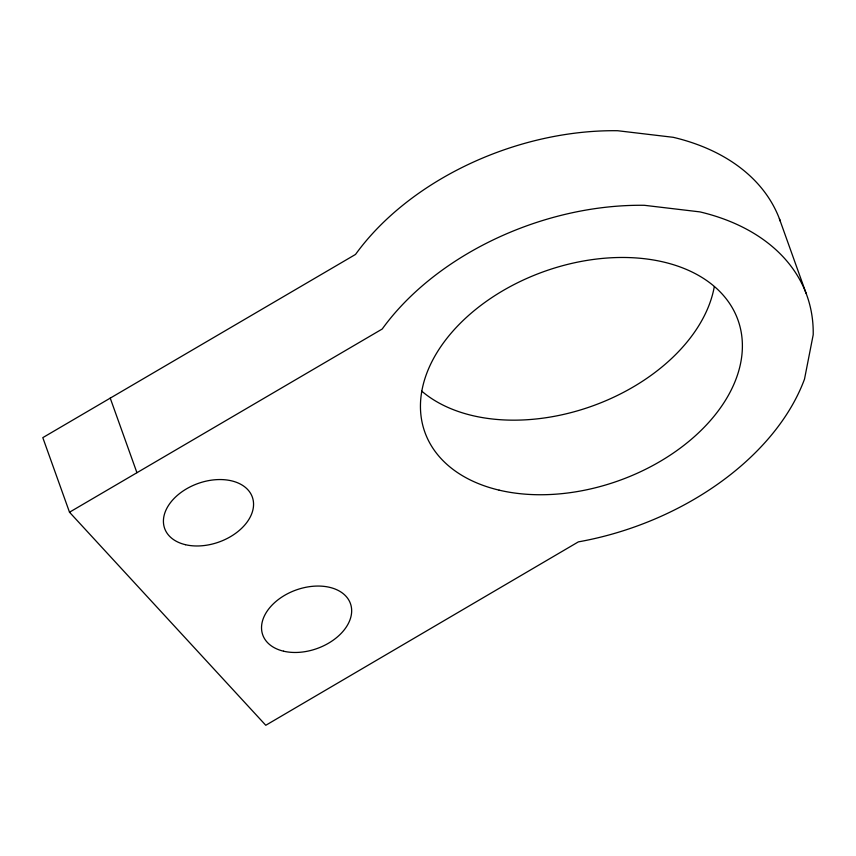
<?xml version="1.0" encoding="UTF-8"?>
<svg xmlns="http://www.w3.org/2000/svg" width="856" height="856" viewBox="0 0 856 856"><rect width="100%" height="100%" fill="white"/><g stroke="black" fill="none" stroke-linecap="round" stroke-linejoin="round"><path stroke-width="1.28" d="M780.287 221.148A239.455 159.922 -19.7 0 0 673.244 137.313L617.647 130.722A239.455 159.922 -19.7 0 0 355.518 254.435L42.8 437.641L69.507 512.22L265.777 725.278L578.378 541.869A239.455 159.922 -19.7 0 0 804.512 379.101L813.2 334.782A239.455 159.922 -19.7 0 0 699.941 211.892L644.354 205.301A239.455 159.922 -19.7 0 0 382.215 329.014L69.507 512.22M779.388 218.719L806.085 293.287M110.221 398.083L136.917 472.662M714.268 286.814A166.289 111.055 -19.7 0 1 591.764 406.226A166.289 111.055 -19.7 0 1 421.634 391.042M283.55 651.191A46.566 31.094 -19.7 0 0 351.666 611.227A46.566 31.094 -19.7 0 0 284.577 595.369A46.566 31.094 -19.7 0 0 283.55 651.191M499.112 490.146A166.289 111.055 -19.7 0 0 742.377 347.408A166.289 111.055 -19.7 0 0 502.772 290.762A166.289 111.055 -19.7 0 0 499.112 490.146M185.442 544.694A46.566 31.094 -19.7 0 0 253.558 504.73A46.566 31.094 -19.7 0 0 186.48 488.862A46.566 31.094 -19.7 0 0 185.442 544.694"/></g></svg>
